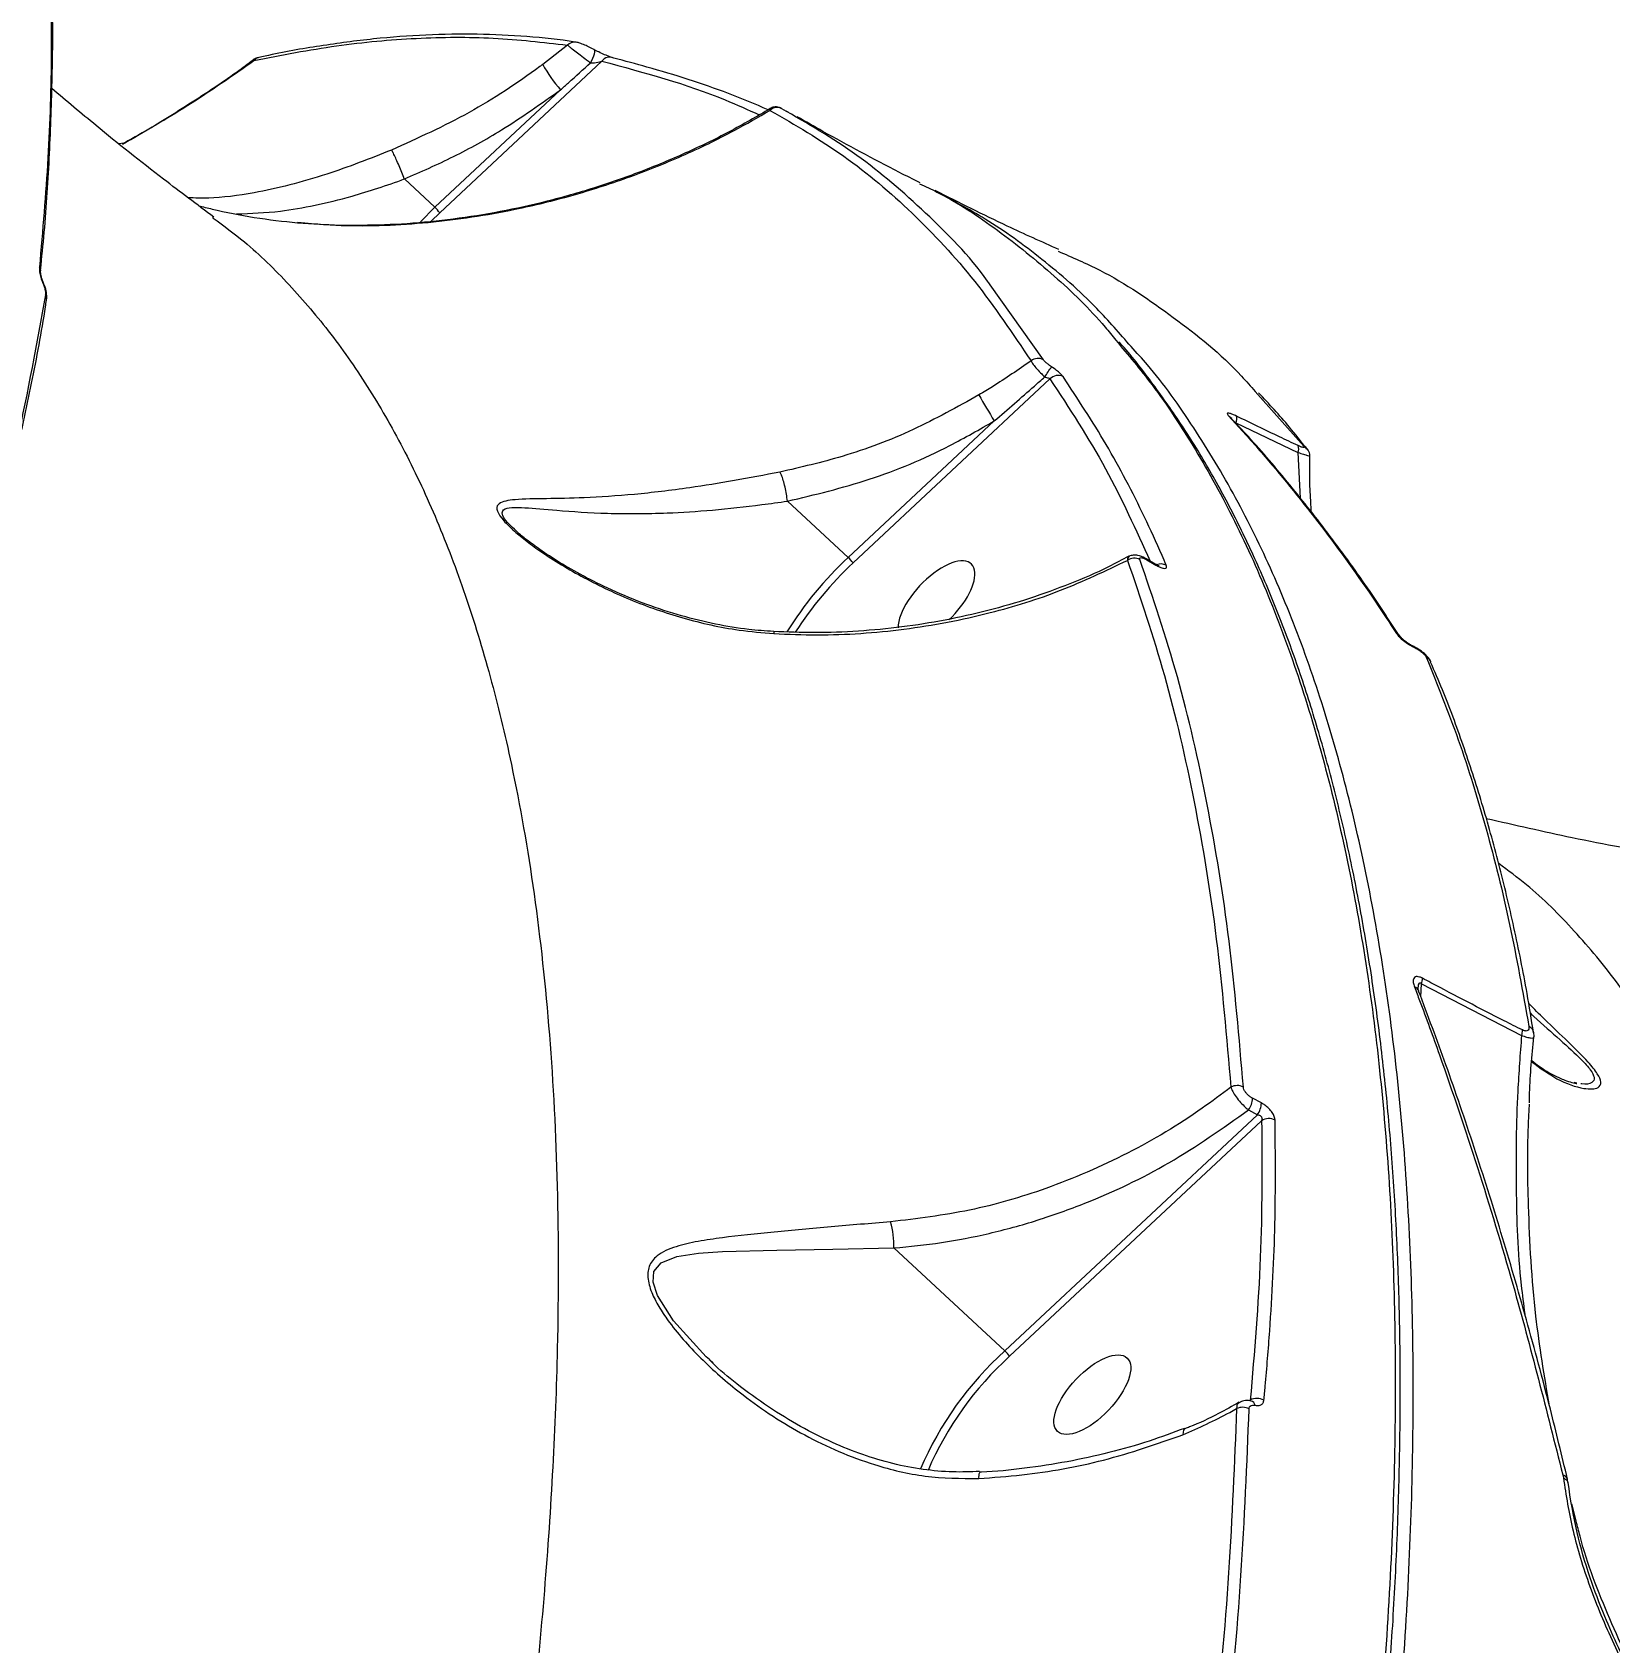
# Model space of a CAD drawing. Header units: millimetres. Extents: x -10881 to 8954, y -8695 to 5624.
# Drawn here: x 3187.8 to 3332.9, y -3138.4 to -2990.1 of the extents above; entities that cross this region are included whole.
import ezdxf

# ---------------------------------------------------------------- set-up
doc = ezdxf.new("R2010")
doc.units = ezdxf.units.MM
for name, color, linetype in [('DIKOM_ОБЪЕКТ', 7, 'Continuous'), ('DIKOM_РАЗМЕР_ЗОНА', 7, 'Continuous'), ('DIKOM_РАЗМЕР_ОБЪЕКТА', 7, 'Continuous')]:
    doc.layers.add(name, color=color, linetype=linetype)
doc.styles.add('style1', font='arial.ttf', dxfattribs={"width": 0.8})
doc.dimstyles.new('1-50', dxfattribs={"dimtxt": 300, "dimasz": 200, "dimexe": 100, "dimexo": 0, "dimgap": 100, "dimtad": 1, "dimtxsty": 'style1', "dimcen": 200, "dimclrd": 7, "dimclre": 7, "dimclrt": 7, "dimadec": 1, "dimazin": 2, "dimtfac": 1, "dimtmove": 0, "dimatfit": 2, "dimfxl": 0, "dimlwd": 25, "dimlwe": 18, "dimarcsym": 0})

# ---------------------------------------------------------------- blocks, each defined once
blk = doc.blocks.new('*D10')
at = {"layer": 'Defpoints', "color": 0, "transparency": 16777216}
for p in [(-7152.73, 2730.8), (7385.22, 911.28), (7385.22, -7693.77)]:
    blk.add_point(p, dxfattribs=at)
at = {"layer": 'DIKOM_РАЗМЕР_ОБЪЕКТА', "color": 7, "lineweight": 18, "transparency": 16777216}
for p, q in [((-7152.73, 2730.8), (-7152.73, -7793.77)), ((7385.22, 911.28), (7385.22, -7793.77))]:
    blk.add_line(p, q, dxfattribs=at)
at = {"layer": 'DIKOM_РАЗМЕР_ОБЪЕКТА', "color": 7, "lineweight": 25, "transparency": 16777216}
blk.add_line((-6952.73, -7693.77), (7185.22, -7693.77), dxfattribs=at)
at = {"layer": 'DIKOM_РАЗМЕР_ОБЪЕКТА', "color": 7, "transparency": 16777216}
for points in [[(-6952.73, -7660.43), (-6952.73, -7727.1), (-7152.73, -7693.77)], [(7185.22, -7660.43), (7185.22, -7727.1), (7385.22, -7693.77)]]:
    blk.add_solid(points, dxfattribs=at)
at = {"layer": 'DIKOM_РАЗМЕР_ОБЪЕКТА', "color": 7, "transparency": 16777216, "insert": (116.24, -7440.59), "char_height": 300, "attachment_point": 5, "style": 'style1'}
blk.add_mtext('14500', dxfattribs=at)
blk = doc.blocks.new('*D12')
at = {"layer": 'Defpoints', "color": 0, "transparency": 16777216}
for p in [(-9113.32, 3014.05), (8954.2, 2756.48), (8954.2, -8594.51)]:
    blk.add_point(p, dxfattribs=at)
at = {"layer": 'DIKOM_РАЗМЕР_ЗОНА', "color": 7, "lineweight": 18, "transparency": 16777216}
for p, q in [((-9113.32, 3014.05), (-9113.32, -8694.51)), ((8954.2, 2756.48), (8954.2, -8694.51))]:
    blk.add_line(p, q, dxfattribs=at)
at = {"layer": 'DIKOM_РАЗМЕР_ЗОНА', "color": 7, "lineweight": 25, "transparency": 16777216}
blk.add_line((-8913.32, -8594.51), (8754.2, -8594.51), dxfattribs=at)
at = {"layer": 'DIKOM_РАЗМЕР_ЗОНА', "color": 7, "transparency": 16777216}
for points in [[(-8913.32, -8561.18), (-8913.32, -8627.85), (-9113.32, -8594.51)], [(8754.2, -8561.18), (8754.2, -8627.85), (8954.2, -8594.51)]]:
    blk.add_solid(points, dxfattribs=at)
at = {"layer": 'DIKOM_РАЗМЕР_ЗОНА', "color": 7, "transparency": 16777216, "insert": (-79.56, -8341.34), "char_height": 300, "attachment_point": 5, "style": 'style1'}
blk.add_mtext('18000', dxfattribs=at)

msp = doc.modelspace()

# ---------------------------------------------------------------- linework, layer by layer
at = {"layer": 'DIKOM_ОБЪЕКТ', "color": 7, "linetype": 'Continuous', "lineweight": 15}
for p, q in [((3236.997, -2991.313), (3234.722, -2993.086)), ((3225.246, -3006.744), (3240.177, -2992.785)), ((3239.455, -2991.715), (3239.3, -2991.635)), ((3236.361, -2995.429), (3224.807, -3006.231)), ((3255.679, -2997.13), (3255.664, -2997.15)), ((3257.299, -2997.49), (3257.135, -2997.399)), ((3196.177, -3000.324), (3195.731, -3000.382)), ((3224.807, -3006.231), (3221.992, -3003.625)), ((3204.353, -3007.183), (3204.403, -3007.222)), ((3212.85, -3007.692), (3212.173, -3007.631)), ((3224.807, -3006.231), (3223.466, -3007.561)), ((3224.46, -3007.507), (3225.246, -3006.744)), ((3188.775, -3013.152), (3188.773, -3013.145)), ((3280.786, -3020.263), (3275.895, -3013.363)), ((3263.277, -3038.967), (3281.399, -3022.025)), ((3300.285, -3023.191), (3304.743, -3028.205)), ((3276.277, -3025.89), (3262.838, -3038.454)), ((3298.51, -3026.074), (3304.207, -3028.803)), ((3304.207, -3028.803), (3304.417, -3032.999)), ((3262.838, -3038.454), (3257.246, -3033.277)), ((3291.076, -3039.069), (3290.25, -3038.593)), ((3290.316, -3038.685), (3291.141, -3039.163)), ((3315.519, -3078.904), (3315.578, -3077.689)), ((3315.578, -3077.689), (3324.789, -3082.454)), ((3329.888, -3086.841), (3329.631, -3086.795)), ((3300.849, -3088.668), (3300.032, -3088.232)), ((3300.483, -3089.746), (3277.241, -3111.475)), ((3277.68, -3111.987), (3300.873, -3090.305)), ((3299.664, -3089.308), (3300.483, -3089.746)), ((3277.241, -3111.475), (3267.025, -3102.017)), ((3250.416, -3112.593), (3250.063, -3112.287)), ((3328.577, -3122.893), (3328.586, -3122.929)), ((3328.586, -3122.929), (3328.635, -3123.185)), ((3329.064, -3123.703), (3328.987, -3123.215)), ((3329.816, -3127.143), (3329.422, -3125.568))]:
    msp.add_line(p, q, dxfattribs=at)
at = {"layer": 'DIKOM_ОБЪЕКТ', "color": 7, "linetype": 'Continuous', "lineweight": 15, "flags": 128}
for points in [[(3239.119, -2992.933), (3239.24, -2992.726), (3239.346, -2992.511), (3239.43, -2992.301), (3239.489, -2992.108), (3239.518, -2991.944), (3239.516, -2991.817), (3239.483, -2991.735), (3239.42, -2991.704)], [(3188.738, -3013.228), (3188.772, -3013.179), (3188.775, -3013.152)], [(3290.252, -3038.595), (3290.287, -3038.627), (3290.316, -3038.685)], [(3291.075, -3039.072), (3291.111, -3039.105), (3291.141, -3039.163)], [(3314.877, -3046.709), (3314.835, -3046.641), (3314.824, -3046.634)], [(3250.063, -3112.287), (3249.762, -3112.025), (3246.755, -3108.713), (3245.277, -3106.384), (3244.879, -3105.173), (3244.952, -3104.17), (3245.623, -3103.368), (3247.069, -3102.801), (3249.058, -3102.493), (3251.262, -3102.353), (3256.259, -3102.224), (3261.406, -3102.135), (3267.025, -3102.017), (3267.025, -3102.017)], [(3293.807, -3118.665), (3293.786, -3118.676), (3293.698, -3118.781), (3293.645, -3118.958), (3293.63, -3119.201)]]:
    msp.add_lwpolyline(points, dxfattribs=at)
at = {"layer": 'DIKOM_ОБЪЕКТ', "color": 7, "linetype": 'Continuous', "lineweight": 15}
for centre, radius, start, end in [((3237.653, -2991.932), 0.902, 82.26036, 136.70425), ((3208.79, -2993.251), 0.827, 103.06102, 140.00951), ((3240.88, -2993.241), 0.838, 62.45545, 147.0623), ((3247.243, -2986.071), 14.352, 209.26047, 220.69706), ((3256.289, -2997.983), 0.935, 61.86093, 134.41059), ((3223.095, -3008.14), 2.564, 32.99051, 48.11501), ((3187.9, -3012.1), 0.631, 353.24363, 35.38442), ((3188.4, -3014.674), 0.677, 350.9404, 34.11254), ((3280.307, -3021.166), 1.023, 62.03504, 129.11413), ((3212.25, -2975.467), 82.86, 325.96262, 326.74168), ((3282.144, -3022.742), 1.034, 63.87397, 136.08414), ((3315.038, -3001.318), 45.893, 208.90875, 212.37182), ((3297.535, -3026.154), 0.765, 41.97533, 65.65187), ((3297.744, -3025.712), 0.848, 334.689, 18.25374), ((3303.426, -3028.453), 0.856, 335.8604, 19.35687), ((3304.389, -3028.982), 0.853, 36.72264, 65.51781), ((3286.618, -3063.859), 34.798, 133.10808, 147.77733), ((3261.126, -3040.363), 2.564, 32.99051, 48.11501), ((3289.165, -3039.596), 1.075, 62.00764, 125.97309), ((3286.367, -3063.631), 33.785, 133.11252, 147.20776), ((3291.619, -3040.108), 1.047, 62.90139, 112.98348), ((3313.012, -3046.13), 0.724, 32.92726, 68.11676), ((3315.685, -3048.403), 0.828, 22.23873, 65.70956), ((3314.377, -3077.192), 1.299, 337.53353, 359.95144), ((3314.733, -3078.598), 0.639, 21.28199, 71.3134), ((3325.145, -3082.344), 0.786, 10.31177, 66.47431), ((3323.576, -3081.992), 1.299, 339.15169, 1.72676), ((3298.625, -3088.272), 1.204, 61.86858, 118.8976), ((3298.215, -3088.212), 1.818, 322.90868, 359.37492), ((3299.027, -3088.651), 1.822, 323.07203, 359.46159), ((3301.535, -3091.291), 1.188, 60.90869, 123.87482), ((3259.385, -3101.732), 7.645, 357.86262, 16.13179), ((3298.344, -3134.735), 31.406, 132.2152, 156.78882), ((3298.176, -3134.571), 30.497, 132.2252, 156.6524), ((3275.53, -3113.383), 2.564, 32.99001, 48.11537), ((3300.441, -3117.09), 1.234, 59.11483, 119.66859), ((3299.114, -3117.972), 1.29, 61.79187, 114.88622), ((3299.745, -3116.633), 0.554, 14.93837, 73.73895), ((3275.922, -3123.094), 1.088, 159.06299, 187.50515), ((3328.445, -3123.47), 0.592, 18.35221, 77.04849), ((3328.466, -3123.494), 0.578, 19.56793, 77.98074)]:
    msp.add_arc(centre, radius, start, end, dxfattribs=at)
for start_param, end_param in [(5.978059, 9.0027885), (4.6036431, 5.978059)]:
    msp.add_ellipse((3270.962, -3042.433), major_axis=(3.203, 3.376), ratio=0.4430118, start_param=start_param, end_param=end_param, dxfattribs=at)
msp.add_ellipse((3285.294, -3115.52), major_axis=(3.203, 3.376), ratio=0.4430118, dxfattribs=at)
for points, knots in [([(3189.462, -2985.966), (3189.47, -2986.362), (3189.51, -2988.342), (3189.523, -2993.514), (3189.287, -3001.634), (3188.705, -3008.366), (3188.414, -3011.735)], [0, 0, 0, 0, 0.0480628, 0.2403226, 0.6198798, 1, 1, 1, 1]), ([(3188.518, -3012.007), (3188.637, -3010.847), (3189.009, -3007.215), (3189.381, -3001.266), (3189.619, -2994.187), (3189.67, -2989.212), (3189.575, -2986.649), (3189.563, -2986.33)], [0, 0, 0, 0, 0.1300619, 0.4071667, 0.6844417, 0.9607419, 1, 1, 1, 1]), ([(3208.156, -2992.72), (3210.704, -2992.224), (3215.804, -2991.231), (3223.134, -2990.59), (3230.246, -2990.52), (3234.745, -2991.049), (3236.997, -2991.313)], [0, 0, 0, 0, 0.2489044, 0.4982428, 0.7488997, 1, 1, 1, 1]), ([(3237.775, -2991.039), (3237.753, -2991.035), (3236.291, -2990.768), (3233.271, -2990.499), (3228.705, -2990.256), (3223.998, -2990.337), (3219.179, -2990.688), (3214.235, -2991.359), (3210.706, -2991.955), (3208.796, -2992.411), (3208.605, -2992.457)], [0, 0, 0, 0, 0.0024206, 0.1652205, 0.3282524, 0.4915295, 0.6549073, 0.8183077, 0.9818233, 1, 1, 1, 1]), ([(3236.997, -2991.313), (3237.073, -2991.37), (3237.225, -2991.482), (3237.654, -2991.809), (3238.175, -2992.208), (3238.691, -2992.604), (3238.997, -2992.839), (3239.119, -2992.933)], [0, 0, 0, 0, 0.2120817, 0.4240023, 0.6396342, 0.8561496, 1, 1, 1, 1]), ([(3239.3, -2991.635), (3239.219, -2991.593), (3238.988, -2991.472), (3238.572, -2991.285), (3238.145, -2991.133), (3237.92, -2991.046), (3237.776, -2991.039), (3237.771, -2991.039)], [0, 0, 0, 0, 0.1470056, 0.4198256, 0.7325215, 0.9894897, 1, 1, 1, 1]), ([(3196.055, -3000.422), (3198.089, -2999.25), (3202.283, -2996.834), (3206.16, -2994.118), (3208.156, -2992.72)], [0, 0, 0, 0, 0.4849472, 1, 1, 1, 1]), ([(3208.096, -2992.679), (3207.599, -2993.051), (3205.602, -2994.544), (3201.868, -2996.962), (3198.381, -2999.139), (3196.416, -3000.196), (3196.167, -3000.33)], [0, 0, 0, 0, 0.1337616, 0.5368451, 0.9413814, 1, 1, 1, 1]), ([(3208.1, -2992.684), (3208.094, -2992.68), (3208.078, -2992.668), (3208.124, -2992.699), (3208.156, -2992.72)], [0, 0, 0, 0, 0.3111508, 1, 1, 1, 1]), ([(3208.606, -2992.46), (3208.555, -2992.466), (3208.387, -2992.486), (3208.214, -2992.594), (3208.093, -2992.67)], [0, 0, 0, 0, 0.3008922, 1, 1, 1, 1]), ([(3239.119, -2992.933), (3239.196, -2992.936), (3239.375, -2992.943), (3239.655, -2992.914), (3239.939, -2992.863), (3240.098, -2992.811), (3240.177, -2992.785)], [0, 0, 0, 0, 0.1964235, 0.461193, 0.7333532, 1, 1, 1, 1]), ([(3241.267, -2992.498), (3241.153, -2992.464), (3240.924, -2992.395), (3240.425, -2992.193), (3239.9, -2991.954), (3239.57, -2991.782), (3239.42, -2991.704)], [0, 0, 0, 0, 0.259147, 0.5177259, 0.7812197, 1, 1, 1, 1]), ([(3240.177, -2992.785), (3244.064, -2993.834), (3249.109, -2995.196), (3253.611, -2997.255), (3254.643, -2997.727)], [0, 0, 0, 0, 0.7705643, 1, 1, 1, 1]), ([(3255.477, -2997.259), (3254.263, -2996.748), (3250.692, -2995.244), (3245.892, -2993.734), (3242.286, -2992.77), (3241.267, -2992.498)], [0, 0, 0, 0, 0.2697936, 0.7936796, 1, 1, 1, 1]), ([(3234.722, -2993.086), (3234.632, -2993.152), (3232.474, -2994.757), (3228, -2997.717), (3223.224, -2999.872), (3220.812, -3000.96)], [0, 0, 0, 0, 0.0209683, 0.5055777, 1, 1, 1, 1]), ([(3236.361, -2995.429), (3236.608, -2995.209), (3237.531, -2994.38), (3238.447, -2993.545), (3239.119, -2992.933)], [0, 0, 0, 0, 0.26645993, 1, 1, 1, 1]), ([(3204.468, -3007.136), (3202.915, -3005.977), (3199.193, -3003.197), (3194.222, -2999.243), (3190.904, -2996.433), (3189.554, -2995.289)], [0, 0, 0, 0, 0.297826, 0.7142152, 1, 1, 1, 1]), ([(3221.992, -3003.625), (3223.515, -3002.958), (3226.573, -3001.619), (3231.423, -2998.927), (3234.575, -2996.694), (3236.361, -2995.429)], [0, 0, 0, 0, 0.3006516, 0.6037226, 1, 1, 1, 1]), ([(3212.175, -3007.668), (3213.507, -3007.76), (3217.508, -3008.037), (3224.26, -3007.753), (3231.358, -3006.685), (3237.453, -3005.19), (3242.588, -3003.544), (3247.573, -3001.545), (3251.937, -2999.449), (3254.543, -2997.945), (3255.634, -2997.316)], [0, 0, 0, 0, 0.0853506, 0.2564127, 0.4312509, 0.5493189, 0.6682537, 0.7897172, 0.9119754, 1, 1, 1, 1]), ([(3255.666, -2997.152), (3254.414, -2997.878), (3251.9, -2999.335), (3247.895, -3001.266), (3243.736, -3003), (3239.478, -3004.486), (3235.165, -3005.709), (3230.85, -3006.666), (3226.547, -3007.355), (3222.296, -3007.784), (3218.134, -3007.928), (3214.987, -3007.897), (3213.248, -3007.73), (3212.85, -3007.692)], [0, 0, 0, 0, 0.102183, 0.2051893, 0.3080209, 0.4106056, 0.5099939, 0.6076433, 0.7031608, 0.7961476, 0.8864158, 0.9739754, 1, 1, 1, 1]), ([(3255.664, -2997.15), (3255.639, -2997.167), (3255.597, -2997.195), (3255.624, -2997.282), (3255.634, -2997.316)], [0, 0, 0, 0, 0.61662983, 1, 1, 1, 1]), ([(3255.634, -2997.316), (3257.938, -2998.65), (3262.552, -3001.322), (3268.804, -3006.646), (3274.6, -3012.858), (3277.973, -3017.865), (3279.661, -3020.373)], [0, 0, 0, 0, 0.248276, 0.4972311, 0.7482642, 1, 1, 1, 1]), ([(3256.706, -2997.146), (3256.688, -2997.137), (3256.651, -2997.118), (3256.617, -2997.1), (3256.563, -2997.076), (3256.443, -2997.028), (3256.245, -2996.987), (3255.951, -2996.998), (3255.768, -2997.085), (3255.658, -2997.138)], [0, 0, 0, 0, 0.10783818, 0.21874413, 0.2700449, 0.3305858, 0.54054464, 0.72255263, 1, 1, 1, 1]), ([(3275.895, -3013.363), (3275.818, -3013.253), (3274.032, -3010.722), (3269.981, -3006.665), (3263.746, -3001.213), (3259.07, -2998.512), (3256.729, -2997.159)], [0, 0, 0, 0, 0.0147352, 0.3410353, 0.6700578, 1, 1, 1, 1]), ([(3269.442, -3003.994), (3268.806, -3003.668), (3265.769, -3002.111), (3261.965, -3000.089), (3258.923, -2998.35), (3258.133, -2997.899)], [0, 0, 0, 0, 0.1639956, 0.7829154, 1, 1, 1, 1]), ([(3220.812, -3000.96), (3219.818, -3001.358), (3217.798, -3002.167), (3214.63, -3003.278), (3211.364, -3004.24), (3207.681, -3005.031), (3204.518, -3005.442), (3202.719, -3005.379), (3202.106, -3005.357)], [0, 0, 0, 0, 0.135898, 0.2763217, 0.4459399, 0.6204066, 0.8706675, 1, 1, 1, 1]), ([(3221.99, -3003.622), (3221.915, -3003.427), (3221.766, -3003.037), (3221.503, -3002.399), (3221.248, -3001.811), (3221.024, -3001.331), (3220.893, -3001.081), (3220.834, -3000.988), (3220.817, -3000.967), (3220.812, -3000.96)], [0, 0, 0, 0, 0.17996184, 0.35992368, 0.53988553, 0.71984785, 0.8998109, 0.96775491, 1, 1, 1, 1]), ([(3206.562, -3006.84), (3207.871, -3006.793), (3210.126, -3006.713), (3213.739, -3006.087), (3216.772, -3005.345), (3219.548, -3004.488), (3221.176, -3003.92), (3221.99, -3003.622), (3221.99, -3003.622)], [0, 0, 0, 0, 0.2933479, 0.505022, 0.7163434, 0.8582002, 0.999943, 1, 1, 1, 1]), ([(3221.99, -3003.622), (3221.991, -3003.623), (3221.991, -3003.624), (3221.992, -3003.625), (3221.992, -3003.625)], [0, 0, 0, 0, 0.8182139, 1, 1, 1, 1]), ([(3269.406, -3004.065), (3269.94, -3004.313), (3272.46, -3005.487), (3276.626, -3008.264), (3281.778, -3012.424), (3285.368, -3015.864), (3287.122, -3018.057), (3287.445, -3018.462)], [0, 0, 0, 0, 0.0777865, 0.367318, 0.6573838, 0.9367543, 1, 1, 1, 1]), ([(3282.221, -3010.123), (3280.636, -3009.413), (3276.851, -3007.717), (3273.051, -3005.806), (3270.843, -3004.694)], [0, 0, 0, 0, 0.4186727, 1, 1, 1, 1]), ([(3203.06, -3006.076), (3203.473, -3006.183), (3205.14, -3006.618), (3208.192, -3007.216), (3210.842, -3007.517), (3212.175, -3007.668)], [0, 0, 0, 0, 0.1405418, 0.5676066, 1, 1, 1, 1]), ([(3288.857, -3019.053), (3287.821, -3017.858), (3285.25, -3014.894), (3280.761, -3010.998), (3275.805, -3007.374), (3272.373, -3005.572), (3270.813, -3004.753)], [0, 0, 0, 0, 0.19613966, 0.48676513, 0.76667462, 1, 1, 1, 1]), ([(3204.403, -3007.222), (3205.371, -3007.931), (3207.83, -3009.735), (3211.439, -3013.303), (3215.295, -3017.829), (3218.847, -3022.965), (3222.106, -3028.691), (3225.042, -3034.989), (3227.663, -3041.883), (3229.951, -3049.362), (3232.139, -3058.422), (3234.043, -3069.3), (3235.455, -3082.261), (3236.174, -3096.225), (3236.182, -3109.628), (3235.703, -3122.144), (3234.931, -3133.51), (3233.805, -3145.277), (3232.312, -3157.5), (3230.449, -3170.151), (3228.205, -3183.232), (3225.592, -3196.643), (3222.666, -3210.107), (3219.457, -3223.565), (3215.978, -3237.03), (3212.169, -3250.732), (3208.024, -3264.675), (3203.564, -3278.78), (3198.767, -3293.084), (3193.67, -3307.539), (3190.009, -3317.266), (3188.178, -3322.134)], [0, 0, 0, 0, 0.0209514, 0.0532647, 0.0856325, 0.1184295, 0.1512265, 0.1842569, 0.2172873, 0.2507672, 0.2843092, 0.3303408, 0.3767004, 0.4232253, 0.4700841, 0.5028993, 0.535772, 0.5688182, 0.6019224, 0.6356895, 0.6695177, 0.7035306, 0.7376054, 0.7698371, 0.8021209, 0.834808, 0.8674951, 0.9003991, 0.9333031, 0.9666233, 1, 1, 1, 1]), ([(3282.149, -3010.28), (3283.44, -3010.833), (3287.189, -3012.44), (3292.809, -3016.299), (3297.565, -3020.065), (3299.867, -3022.712), (3300.285, -3023.191)], [0, 0, 0, 0, 0.19039733, 0.55321263, 0.91905484, 1, 1, 1, 1]), ([(3188.414, -3011.735), (3188.411, -3011.854), (3188.405, -3012.093), (3188.497, -3012.561), (3188.62, -3012.95), (3188.712, -3013.166), (3188.738, -3013.228)], [0, 0, 0, 0, 0.2927471, 0.5849578, 0.8819794, 1, 1, 1, 1]), ([(3188.776, -3013.144), (3188.75, -3013.086), (3188.677, -3012.922), (3188.593, -3012.647), (3188.54, -3012.386), (3188.525, -3012.232), (3188.528, -3012.158), (3188.528, -3012.16), (3188.528, -3012.161)], [0, 0, 0, 0, 0.14871902, 0.42256339, 0.64690546, 0.82753322, 0.96567387, 1, 1, 1, 1]), ([(3188.738, -3013.228), (3188.767, -3013.298), (3188.84, -3013.473), (3188.924, -3013.763), (3188.976, -3014.069), (3188.966, -3014.219), (3188.961, -3014.295)], [0, 0, 0, 0, 0.1835804, 0.4626516, 0.7309778, 1, 1, 1, 1]), ([(3189.054, -3014.774), (3189.067, -3014.717), (3189.118, -3014.494), (3189.061, -3014.057), (3188.949, -3013.545), (3188.806, -3013.249), (3188.762, -3013.158)], [0, 0, 0, 0, 0.1111265, 0.4318391, 0.8239203, 1, 1, 1, 1]), ([(3188.961, -3014.295), (3188.164, -3018.737), (3186.569, -3027.634), (3182.848, -3041.411), (3178.229, -3055.477), (3174.265, -3065.071), (3172.281, -3069.874)], [0, 0, 0, 0, 0.2482766, 0.4972325, 0.7482654, 1, 1, 1, 1]), ([(3172.321, -3070.463), (3172.938, -3069.041), (3174.648, -3065.106), (3177.148, -3058.715), (3179.84, -3051.299), (3182.237, -3043.962), (3184.35, -3036.709), (3186.189, -3029.527), (3187.721, -3022.421), (3188.67, -3017.503), (3189.026, -3014.982), (3189.054, -3014.779)], [0, 0, 0, 0, 0.0741269, 0.2051327, 0.3360721, 0.4666823, 0.5968873, 0.7270855, 0.8576695, 0.9885187, 1, 1, 1, 1]), ([(3287.445, -3018.462), (3288.579, -3019.806), (3291.184, -3022.895), (3294.831, -3028.463), (3298.473, -3035.075), (3301.741, -3042.371), (3304.635, -3050.339), (3307.124, -3058.933), (3309.172, -3068.023), (3310.789, -3077.56), (3311.99, -3087.514), (3312.792, -3098.001), (3313.191, -3109.072), (3313.174, -3120.71), (3312.73, -3132.922), (3311.857, -3145.62), (3310.567, -3158.617), (3308.882, -3171.855), (3306.819, -3185.311), (3304.354, -3199.14), (3301.473, -3213.406), (3298.172, -3228.078), (3294.441, -3243.156), (3290.304, -3258.527), (3285.581, -3274.793), (3280.232, -3291.927), (3274.209, -3309.92), (3267.71, -3328.129), (3260.739, -3346.527), (3253.381, -3364.897), (3245.668, -3383.161), (3238.496, -3399.378), (3233.783, -3409.534), (3231.864, -3413.67)], [0, 0, 0, 0, 0.0241013, 0.055402, 0.0867573, 0.1187378, 0.1507764, 0.1829918, 0.2152667, 0.2463521, 0.2774908, 0.3087918, 0.3401473, 0.372128, 0.4041669, 0.4363825, 0.4686576, 0.499743, 0.5308818, 0.5621828, 0.5935382, 0.625519, 0.6575579, 0.6897735, 0.7220486, 0.7582657, 0.7944829, 0.8307847, 0.8673442, 0.9039908, 0.9396722, 0.9754344, 1, 1, 1, 1]), ([(3232.437, -3413.912), (3233.103, -3412.497), (3235.413, -3407.589), (3239.246, -3399.159), (3243.929, -3388.649), (3248.467, -3378.161), (3252.86, -3367.718), (3257.106, -3357.32), (3261.209, -3346.962), (3265.169, -3336.641), (3268.989, -3326.352), (3272.67, -3316.094), (3276.211, -3305.864), (3279.615, -3295.658), (3282.882, -3285.474), (3286.008, -3275.32), (3288.985, -3265.229), (3291.798, -3255.244), (3294.439, -3245.392), (3296.909, -3235.677), (3299.208, -3226.096), (3301.337, -3216.643), (3303.299, -3207.317), (3305.092, -3198.114), (3306.718, -3189.032), (3308.177, -3180.069), (3309.469, -3171.221), (3310.593, -3162.491), (3311.547, -3153.901), (3312.326, -3145.486), (3312.926, -3137.277), (3313.348, -3129.283), (3313.591, -3121.501), (3313.656, -3113.925), (3313.544, -3106.553), (3313.255, -3099.384), (3312.788, -3092.414), (3312.143, -3085.643), (3311.319, -3079.069), (3310.316, -3072.691), (3309.136, -3066.52), (3307.783, -3060.581), (3306.259, -3054.898), (3304.568, -3049.481), (3302.711, -3044.329), (3300.687, -3039.441), (3298.497, -3034.812), (3296.137, -3030.446), (3293.614, -3026.33), (3290.907, -3022.501), (3288.941, -3019.934), (3287.833, -3018.721), (3287.734, -3018.613)], [0, 0, 0, 0, 0.0084234, 0.0292326, 0.0500481, 0.0707649, 0.0913861, 0.1119353, 0.1324359, 0.1529115, 0.1733854, 0.1938765, 0.2144049, 0.2349941, 0.2556675, 0.2764483, 0.2972755, 0.3180313, 0.3386845, 0.359259, 0.3797785, 0.4002663, 0.4207459, 0.4412383, 0.4617616, 0.4823391, 0.5029943, 0.5237505, 0.5445909, 0.5654023, 0.5860987, 0.6067102, 0.6272603, 0.6477726, 0.6682704, 0.6887766, 0.7093072, 0.7298853, 0.7505338, 0.7712759, 0.7921216, 0.8129641, 0.8337086, 0.8543574, 0.8749322, 0.8954545, 0.9159454, 0.9364256, 0.9569152, 0.9774282, 0.9979852, 1, 1, 1, 1]), ([(3311.797, -3162.596), (3312.181, -3159.205), (3313.054, -3151.522), (3314.003, -3139.938), (3314.65, -3127.842), (3314.887, -3116.152), (3314.717, -3104.815), (3314.127, -3093.88), (3313.106, -3083.365), (3311.656, -3073.36), (3309.798, -3064.01), (3307.556, -3055.323), (3304.947, -3047.281), (3301.94, -3039.793), (3298.525, -3032.82), (3294.667, -3026.457), (3291.432, -3021.851), (3289.364, -3019.605), (3288.857, -3019.053)], [0, 0, 0, 0, 0.0514687, 0.1165976, 0.1818384, 0.2474189, 0.3131137, 0.3801185, 0.4472452, 0.5147421, 0.5823636, 0.6474925, 0.7127333, 0.7783138, 0.8440085, 0.9110134, 0.97814, 1, 1, 1, 1]), ([(3279.661, -3020.373), (3278.488, -3021.178), (3276.918, -3022.256), (3275.279, -3023.252), (3274.864, -3023.504)], [0, 0, 0, 0, 0.7468213, 1, 1, 1, 1]), ([(3279.661, -3020.373), (3279.718, -3020.471), (3279.831, -3020.668), (3280.184, -3021.1), (3280.563, -3021.508), (3280.819, -3021.756), (3280.913, -3021.846)], [0, 0, 0, 0, 0.2783905, 0.5566671, 0.8378786, 1, 1, 1, 1]), ([(3281.537, -3020.908), (3281.475, -3020.865), (3281.318, -3020.757), (3281.092, -3020.58), (3280.887, -3020.396), (3280.82, -3020.307), (3280.786, -3020.263)], [0, 0, 0, 0, 0.1835847, 0.4626543, 0.7309792, 1, 1, 1, 1]), ([(3282.599, -3021.814), (3282.541, -3021.742), (3282.426, -3021.6), (3282.102, -3021.317), (3281.789, -3021.08), (3281.593, -3020.946), (3281.537, -3020.908)], [0, 0, 0, 0, 0.2927456, 0.5849547, 0.8819745, 1, 1, 1, 1]), ([(3276.277, -3025.89), (3277.511, -3024.826), (3279.066, -3023.486), (3280.597, -3022.126), (3280.913, -3021.846)], [0, 0, 0, 0, 0.7939405, 1, 1, 1, 1]), ([(3280.913, -3021.846), (3280.939, -3021.852), (3281.028, -3021.872), (3281.17, -3021.913), (3281.319, -3021.97), (3281.373, -3022.007), (3281.399, -3022.025)], [0, 0, 0, 0, 0.1262397, 0.4366032, 0.7262042, 1, 1, 1, 1]), ([(3281.399, -3022.025), (3283.169, -3024.728), (3286.606, -3029.979), (3289.307, -3035.921), (3290.617, -3038.804)], [0, 0, 0, 0, 0.5149024, 1, 1, 1, 1]), ([(3292.096, -3039.175), (3291.968, -3038.875), (3291.326, -3037.374), (3289.582, -3033.582), (3286.658, -3027.983), (3283.953, -3023.871), (3282.599, -3021.814)], [0, 0, 0, 0, 0.0480633, 0.2403249, 0.6198809, 1, 1, 1, 1]), ([(3274.864, -3023.504), (3272.867, -3024.615), (3268.835, -3026.86), (3262.639, -3029.202), (3258.472, -3030.159), (3256.553, -3030.6)], [0, 0, 0, 0, 0.3460024, 0.6987424, 1, 1, 1, 1]), ([(3305.039, -3028.492), (3304.508, -3027.803), (3303.092, -3025.965), (3301.555, -3024.327), (3300.593, -3023.303)], [0, 0, 0, 0, 0.37436315, 1, 1, 1, 1]), ([(3298.549, -3025.446), (3298.434, -3025.392), (3298.203, -3025.284), (3297.935, -3025.193), (3297.763, -3025.17), (3297.694, -3025.217), (3297.73, -3025.319), (3297.815, -3025.417), (3297.85, -3025.457)], [0, 0, 0, 0, 0.1643489, 0.329157, 0.4897515, 0.661608, 0.8613781, 1, 1, 1, 1]), ([(3297.85, -3025.457), (3298.074, -3025.7), (3299.196, -3026.91), (3302.08, -3030.165), (3306.402, -3035.517), (3310.395, -3041.062), (3312.645, -3044.49), (3313.281, -3045.458)], [0, 0, 0, 0, 0.0413727, 0.2068703, 0.53815, 0.8694302, 1, 1, 1, 1]), ([(3304.233, -3028.169), (3303.664, -3027.902), (3301.765, -3027.009), (3299.874, -3026.09), (3298.549, -3025.446)], [0, 0, 0, 0, 0.2996328, 1, 1, 1, 1]), ([(3257.246, -3033.277), (3259.77, -3032.676), (3264.88, -3031.458), (3271.238, -3028.774), (3274.92, -3026.667), (3276.277, -3025.89)], [0, 0, 0, 0, 0.3814249, 0.7719511, 1, 1, 1, 1]), ([(3298.095, -3025.634), (3298.094, -3025.633), (3298.081, -3025.62), (3298.085, -3025.623), (3298.087, -3025.626)], [0, 0, 0, 0, 0.08390034, 1, 1, 1, 1]), ([(3313.53, -3045.635), (3312.56, -3044.158), (3310.417, -3040.894), (3306.98, -3036.178), (3303.243, -3031.46), (3300.276, -3027.962), (3298.525, -3026.131), (3298.082, -3025.668)], [0, 0, 0, 0, 0.19913236, 0.44012116, 0.68009553, 0.919067, 1, 1, 1, 1]), ([(3304.743, -3028.205), (3304.747, -3028.211), (3304.777, -3028.25), (3304.799, -3028.305), (3304.756, -3028.339), (3304.643, -3028.328), (3304.465, -3028.273), (3304.31, -3028.204), (3304.233, -3028.169)], [0, 0, 0, 0, 0.0354343, 0.257347, 0.4482178, 0.6281242, 0.8143664, 1, 1, 1, 1]), ([(3305.309, -3029.158), (3305.308, -3029.085), (3305.305, -3028.923), (3305.218, -3028.696), (3305.128, -3028.538), (3305.072, -3028.473), (3305.06, -3028.46)], [0, 0, 0, 0, 0.2677818, 0.5959427, 0.9185084, 1, 1, 1, 1]), ([(3304.207, -3028.803), (3304.387, -3028.858), (3304.748, -3028.967), (3305.117, -3029.085), (3305.309, -3029.153), (3305.296, -3029.158), (3305.292, -3029.159)], [0, 0, 0, 0, 0.2837128, 0.5675792, 0.8494288, 1, 1, 1, 1]), ([(3305.465, -3034.326), (3305.437, -3033.996), (3305.292, -3032.266), (3305.303, -3030.548), (3305.313, -3029.159)], [0, 0, 0, 0, 0.1909218, 1, 1, 1, 1]), ([(3256.553, -3030.6), (3255.139, -3030.873), (3252.27, -3031.427), (3247.741, -3032.153), (3243.041, -3032.71), (3238.659, -3032.984), (3234.967, -3033.06), (3232.622, -3033.079), (3231.288, -3033.246), (3230.647, -3033.477), (3230.394, -3033.947), (3230.826, -3034.776), (3231.791, -3035.775), (3232.958, -3036.758), (3235.015, -3038.282), (3238.254, -3040.27), (3242.752, -3042.423), (3247.626, -3044.124), (3252.091, -3045.135), (3254.916, -3045.38), (3255.977, -3045.472)], [0, 0, 0, 0, 0.0631568, 0.1282528, 0.2159333, 0.3060554, 0.3825681, 0.4604885, 0.4898723, 0.5197466, 0.5505526, 0.581649, 0.6087211, 0.6339801, 0.6598616, 0.7307918, 0.8036886, 0.878288, 0.9542752, 1, 1, 1, 1]), ([(3257.243, -3033.271), (3257.215, -3033.062), (3257.159, -3032.644), (3257.02, -3031.969), (3256.859, -3031.352), (3256.707, -3030.908), (3256.606, -3030.689), (3256.562, -3030.616), (3256.553, -3030.6)], [0, 0, 0, 0, 0.20460154, 0.40920308, 0.61380481, 0.81840706, 0.96038911, 1, 1, 1, 1]), ([(3232.122, -3035.863), (3231.892, -3035.648), (3231.377, -3035.166), (3231.102, -3034.734), (3230.957, -3034.329), (3231.081, -3033.982), (3231.847, -3033.839), (3233.438, -3033.886), (3236.284, -3034.162), (3240.627, -3034.449), (3245.511, -3034.438), (3250.327, -3034.13), (3254.089, -3033.715), (3256.452, -3033.387), (3257.242, -3033.272), (3257.243, -3033.271)], [0, 0, 0, 0, 0.0289531, 0.0648618, 0.0723722, 0.1154538, 0.1757363, 0.238816, 0.3630025, 0.5302581, 0.7014361, 0.8194862, 0.9401914, 0.9999362, 1, 1, 1, 1]), ([(3257.243, -3033.271), (3257.243, -3033.273), (3257.243, -3033.275), (3257.245, -3033.276), (3257.246, -3033.277)], [0, 0, 0, 0, 0.5313258, 1, 1, 1, 1]), ([(3255.978, -3045.271), (3255.209, -3045.222), (3253.411, -3045.107), (3250.569, -3044.619), (3247.428, -3043.856), (3244.224, -3042.802), (3241.202, -3041.554), (3238.525, -3040.232), (3236.318, -3038.969), (3234.588, -3037.838), (3233.296, -3036.888), (3232.508, -3036.247), (3232.199, -3035.949), (3232.116, -3035.868)], [0, 0, 0, 0, 0.0852976, 0.1993283, 0.3189695, 0.4444014, 0.5755466, 0.6856977, 0.78147, 0.8678315, 0.9300219, 0.9811064, 1, 1, 1, 1]), ([(3288.64, -3038.355), (3288.028, -3038.683), (3286.294, -3039.613), (3283.247, -3040.916), (3279.54, -3042.27), (3275.697, -3043.385), (3271.77, -3044.264), (3267.787, -3044.896), (3263.775, -3045.276), (3259.83, -3045.428), (3257.23, -3045.325), (3255.976, -3045.275)], [0, 0, 0, 0, 0.0649277, 0.1839268, 0.3029235, 0.4219184, 0.5407829, 0.6581132, 0.7748609, 0.8913453, 1, 1, 1, 1]), ([(3255.977, -3045.472), (3257.311, -3045.524), (3261.318, -3045.679), (3268.06, -3045.207), (3275.578, -3043.764), (3282.502, -3041.609), (3286.511, -3039.693), (3288.534, -3038.726)], [0, 0, 0, 0, 0.1161126, 0.348861, 0.5873476, 0.791863, 1, 1, 1, 1]), ([(3288.656, -3038.382), (3288.605, -3038.43), (3288.523, -3038.504), (3288.531, -3038.667), (3288.534, -3038.726)], [0, 0, 0, 0, 0.6381832, 1, 1, 1, 1]), ([(3288.534, -3038.726), (3289.714, -3042.194), (3292.079, -3049.141), (3294.761, -3060.848), (3296.857, -3073.424), (3297.647, -3082.615), (3298.043, -3087.217)], [0, 0, 0, 0, 0.2481019, 0.4969506, 0.748088, 1, 1, 1, 1]), ([(3290.25, -3038.599), (3290.209, -3038.574), (3289.954, -3038.42), (3289.579, -3038.267), (3289.084, -3038.238), (3288.776, -3038.289), (3288.664, -3038.377), (3288.66, -3038.379)], [0, 0, 0, 0, 0.0808097, 0.5011915, 0.7592574, 0.9924967, 1, 1, 1, 1]), ([(3289.669, -3038.646), (3289.661, -3038.615), (3289.641, -3038.542), (3289.69, -3038.476), (3289.827, -3038.47), (3290.045, -3038.538), (3290.226, -3038.636), (3290.316, -3038.685)], [0, 0, 0, 0, 0.1487883, 0.348726, 0.5573402, 0.7790756, 1, 1, 1, 1]), ([(3299.193, -3087.21), (3298.803, -3082.669), (3298.023, -3073.575), (3295.949, -3061.025), (3293.263, -3049.221), (3290.869, -3042.175), (3289.669, -3038.646)], [0, 0, 0, 0, 0.248104, 0.4969539, 0.7480901, 1, 1, 1, 1]), ([(3291.447, -3039.246), (3291.445, -3039.245), (3291.442, -3039.245), (3291.371, -3039.221), (3291.251, -3039.169), (3291.134, -3039.104), (3291.073, -3039.07)], [0, 0, 0, 0, 0.1666599, 0.3780978, 0.6737936, 1, 1, 1, 1]), ([(3291.141, -3039.163), (3291.272, -3039.234), (3291.535, -3039.375), (3291.855, -3039.472), (3292.065, -3039.466), (3292.153, -3039.365), (3292.115, -3039.237), (3292.096, -3039.175)], [0, 0, 0, 0, 0.2064329, 0.4133682, 0.6142245, 0.8134774, 1, 1, 1, 1]), ([(3255.975, -3045.311), (3255.976, -3045.304), (3255.98, -3045.281), (3255.979, -3045.369), (3255.977, -3045.454), (3255.977, -3045.472)], [0, 0, 0, 0, 0.24528641, 0.84029939, 1, 1, 1, 1]), ([(3313.281, -3045.458), (3313.359, -3045.56), (3313.514, -3045.762), (3313.928, -3046.118), (3314.401, -3046.453), (3314.729, -3046.629), (3314.877, -3046.709)], [0, 0, 0, 0, 0.2591499, 0.5177317, 0.7812284, 1, 1, 1, 1]), ([(3314.82, -3046.629), (3314.772, -3046.605), (3314.622, -3046.531), (3314.339, -3046.357), (3314.023, -3046.131), (3313.779, -3045.918), (3313.657, -3045.789), (3313.615, -3045.729), (3313.619, -3045.736), (3313.619, -3045.737)], [0, 0, 0, 0, 0.0898043, 0.2775387, 0.4986916, 0.7115398, 0.8717757, 0.9836053, 1, 1, 1, 1]), ([(3315.247, -3046.883), (3315.129, -3046.804), (3314.989, -3046.709), (3314.845, -3046.647), (3314.822, -3046.637)], [0, 0, 0, 0, 0.8376016, 1, 1, 1, 1]), ([(3314.877, -3046.709), (3314.918, -3046.73), (3315.081, -3046.814), (3315.369, -3046.994), (3315.68, -3047.234), (3315.919, -3047.466), (3315.99, -3047.587), (3316.025, -3047.648)], [0, 0, 0, 0, 0.0798484, 0.318135, 0.5555822, 0.7774002, 1, 1, 1, 1]), ([(3316.443, -3048.079), (3316.442, -3048.072), (3316.417, -3047.961), (3316.251, -3047.744), (3315.957, -3047.392), (3315.58, -3047.079), (3315.308, -3046.919), (3315.247, -3046.883)], [0, 0, 0, 0, 0.0113913, 0.1972084, 0.4998982, 0.8864197, 1, 1, 1, 1]), ([(3316.025, -3047.648), (3317.034, -3050.141), (3319.054, -3055.133), (3321.585, -3063.38), (3323.781, -3072.137), (3324.899, -3078.459), (3325.458, -3081.623)], [0, 0, 0, 0, 0.2489043, 0.4982428, 0.7488998, 1, 1, 1, 1]), ([(3325.894, -3082.209), (3325.701, -3081), (3325.173, -3077.679), (3324.114, -3072.499), (3322.733, -3066.652), (3321.173, -3061.052), (3319.434, -3055.708), (3317.855, -3051.385), (3316.789, -3048.941), (3316.424, -3048.103)], [0, 0, 0, 0, 0.0938647, 0.2579891, 0.4221771, 0.5863854, 0.7504032, 0.9143398, 1, 1, 1, 1]), ([(3361.24, -3068.834), (3359.538, -3068.695), (3354.878, -3068.313), (3347.233, -3067.354), (3338.341, -3065.983), (3329.786, -3064.391), (3324.178, -3063.109), (3321.536, -3062.505)], [0, 0, 0, 0, 0.1301897, 0.3564886, 0.5805707, 0.8023774, 1, 1, 1, 1]), ([(3352.645, -3163.172), (3352.691, -3159.073), (3352.785, -3150.864), (3352.257, -3139.303), (3351.231, -3128.314), (3349.747, -3118.596), (3347.923, -3110.051), (3345.851, -3102.559), (3343.408, -3095.574), (3340.576, -3089.065), (3337.35, -3083.077), (3333.722, -3077.614), (3329.696, -3072.77), (3326.014, -3069.095), (3323.55, -3067.268), (3322.685, -3066.627)], [0, 0, 0, 0, 0.0884846, 0.1771856, 0.2665482, 0.3561346, 0.4300837, 0.5040328, 0.5784982, 0.6529636, 0.7290718, 0.8051798, 0.8818629, 0.9585459, 1, 1, 1, 1]), ([(3315.677, -3077.193), (3315.586, -3077.15), (3315.405, -3077.063), (3315.174, -3077.024), (3314.975, -3077.06), (3314.821, -3077.224), (3314.795, -3077.548), (3314.891, -3077.847), (3314.937, -3077.993)], [0, 0, 0, 0, 0.1098635, 0.2200424, 0.3257284, 0.4925231, 0.7537199, 1, 1, 1, 1]), ([(3324.874, -3081.953), (3324.31, -3081.669), (3321.49, -3080.251), (3318.426, -3078.659), (3315.934, -3077.33), (3315.677, -3077.193)], [0, 0, 0, 0, 0.1831691, 0.9158786, 1, 1, 1, 1]), ([(3314.937, -3077.993), (3315.093, -3078.405), (3315.873, -3080.465), (3317.86, -3085.905), (3320.773, -3094.56), (3324.65, -3107.287), (3327.095, -3117.004), (3328.577, -3122.893)], [0, 0, 0, 0, 0.0299896, 0.1499527, 0.3899094, 0.6301905, 1, 1, 1, 1]), ([(3315.333, -3078.366), (3315.326, -3078.351), (3315.28, -3078.257), (3315.273, -3078.174), (3315.272, -3078.176), (3315.272, -3078.177)], [0, 0, 0, 0, 0.1183443, 0.7326169, 1, 1, 1, 1]), ([(3315.277, -3078.202), (3315.28, -3078.105), (3315.286, -3077.925), (3315.333, -3077.727), (3315.394, -3077.628), (3315.443, -3077.605), (3315.471, -3077.606), (3315.5, -3077.617), (3315.536, -3077.639), (3315.562, -3077.67), (3315.578, -3077.689)], [0, 0, 0, 0, 0.3372054, 0.6292117, 0.7697321, 0.8183929, 0.8675218, 0.8813176, 0.9295144, 1, 1, 1, 1]), ([(3329.016, -3123.282), (3328.496, -3121.128), (3327.292, -3116.144), (3325.25, -3108.579), (3322.916, -3100.542), (3320.442, -3092.723), (3317.921, -3085.304), (3316.163, -3080.614), (3315.321, -3078.369)], [0, 0, 0, 0, 0.1335538, 0.3089489, 0.484638, 0.6608114, 0.8376595, 1, 1, 1, 1]), ([(3325.741, -3084.889), (3326.509, -3085.452), (3328.149, -3086.652), (3330.073, -3087.304), (3331.289, -3087.411), (3331.906, -3087.277), (3332.182, -3086.853), (3331.854, -3086.027), (3330.816, -3084.752), (3329.064, -3083.025), (3327.147, -3081.212), (3325.935, -3080), (3325.451, -3079.518)], [0, 0, 0, 0, 0.178195, 0.3800505, 0.4520398, 0.5249343, 0.6049744, 0.670855, 0.7368249, 0.8343828, 0.9339703, 1, 1, 1, 1]), ([(3325.458, -3081.623), (3325.465, -3081.713), (3325.476, -3081.872), (3325.376, -3082.012), (3325.229, -3082.055), (3325.06, -3082.035), (3324.936, -3081.98), (3324.874, -3081.953)], [0, 0, 0, 0, 0.3196286, 0.5618766, 0.7279416, 0.8640377, 1, 1, 1, 1]), ([(3325.599, -3080.416), (3325.707, -3080.516), (3326.622, -3081.361), (3328.275, -3082.789), (3330.125, -3084.463), (3331.196, -3085.649), (3331.581, -3086.431), (3331.272, -3086.876), (3330.714, -3086.99), (3330.27, -3086.908), (3330.233, -3086.901)], [0, 0, 0, 0, 0.0285058, 0.2407276, 0.4298225, 0.5408235, 0.6515406, 0.7935908, 0.9828663, 1, 1, 1, 1]), ([(3324.789, -3082.454), (3324.659, -3084.162), (3324.305, -3088.797), (3324.232, -3096.458), (3324.456, -3103.328), (3324.969, -3107.22), (3325.087, -3108.117)], [0, 0, 0, 0, 0.2020933, 0.5484655, 0.8959106, 1, 1, 1, 1]), ([(3324.789, -3082.454), (3324.953, -3082.51), (3325.28, -3082.622), (3325.643, -3082.696), (3325.883, -3082.701), (3325.912, -3082.643), (3325.927, -3082.614)], [0, 0, 0, 0, 0.2461763, 0.4922121, 0.743324, 1, 1, 1, 1]), ([(3325.508, -3088.661), (3325.514, -3088.355), (3325.56, -3086.322), (3325.748, -3084.317), (3325.907, -3082.613)], [0, 0, 0, 0, 0.15057414, 1, 1, 1, 1]), ([(3325.921, -3082.611), (3325.93, -3082.553), (3325.953, -3082.411), (3325.922, -3082.282), (3325.904, -3082.204)], [0, 0, 0, 0, 0.4032472, 1, 1, 1, 1]), ([(3329.875, -3086.904), (3329.869, -3086.903), (3329.796, -3086.896), (3329.416, -3086.811), (3328.734, -3086.582), (3327.676, -3086.107), (3326.672, -3085.555), (3325.965, -3084.979), (3325.747, -3084.801)], [0, 0, 0, 0, 0.0133435, 0.144702, 0.3118398, 0.5294226, 0.8546942, 1, 1, 1, 1]), ([(3298.043, -3087.217), (3297.172, -3087.871), (3294.168, -3090.125), (3288.557, -3093.472), (3281.335, -3096.589), (3273.979, -3098.737), (3269.163, -3099.316), (3266.73, -3099.608)], [0, 0, 0, 0, 0.0953049, 0.3289405, 0.5680093, 0.7817927, 1, 1, 1, 1]), ([(3298.043, -3087.217), (3298.091, -3087.348), (3298.188, -3087.61), (3298.512, -3088.111), (3298.924, -3088.62), (3299.329, -3089.03), (3299.574, -3089.233), (3299.664, -3089.308)], [0, 0, 0, 0, 0.2193575, 0.4388247, 0.6560351, 0.873298, 1, 1, 1, 1]), ([(3300.032, -3088.232), (3299.958, -3088.188), (3299.8, -3088.095), (3299.57, -3087.896), (3299.371, -3087.662), (3299.23, -3087.418), (3299.205, -3087.279), (3299.193, -3087.21)], [0, 0, 0, 0, 0.1798431, 0.3800933, 0.581207, 0.7906976, 1, 1, 1, 1]), ([(3302.112, -3090.253), (3302.097, -3090.145), (3302.067, -3089.929), (3301.855, -3089.545), (3301.549, -3089.179), (3301.196, -3088.873), (3300.959, -3088.733), (3300.849, -3088.668)], [0, 0, 0, 0, 0.21314315, 0.42647473, 0.63060098, 0.82892276, 1, 1, 1, 1]), ([(3327.354, -3116.542), (3326.892, -3113.79), (3325.858, -3107.646), (3325.402, -3098.87), (3325.299, -3092.36), (3325.495, -3089.271), (3325.527, -3088.769)], [0, 0, 0, 0, 0.2961196, 0.6612255, 0.9448944, 1, 1, 1, 1]), ([(3267.025, -3102.017), (3268.487, -3101.874), (3271.421, -3101.587), (3275.84, -3100.714), (3280.26, -3099.511), (3285.855, -3097.504), (3292.543, -3094.348), (3297.271, -3091.002), (3299.664, -3089.308)], [0, 0, 0, 0, 0.1259502, 0.2528128, 0.3825023, 0.5131454, 0.7535727, 1, 1, 1, 1]), ([(3300.873, -3090.305), (3300.898, -3094.453), (3300.949, -3102.761), (3300.204, -3111.595), (3299.831, -3116.018)], [0, 0, 0, 0, 0.4993566, 1, 1, 1, 1]), ([(3300.483, -3089.746), (3300.533, -3089.754), (3300.622, -3089.768), (3300.72, -3089.817), (3300.797, -3089.876), (3300.843, -3089.928), (3300.887, -3090.011), (3300.904, -3090.075), (3300.909, -3090.185), (3300.889, -3090.251), (3300.873, -3090.305)], [0, 0, 0, 0, 0.17932241, 0.31916541, 0.36903, 0.51655288, 0.5564664, 0.71657702, 0.76565392, 1, 1, 1, 1]), ([(3301.075, -3116.031), (3301.116, -3115.602), (3301.323, -3113.457), (3301.766, -3107.98), (3302.192, -3099.73), (3302.139, -3093.414), (3302.112, -3090.253)], [0, 0, 0, 0, 0.0480628, 0.2403225, 0.6198794, 1, 1, 1, 1]), ([(3266.73, -3099.608), (3264.887, -3099.762), (3261.149, -3100.074), (3255.959, -3100.547), (3251.933, -3100.957), (3248.989, -3101.394), (3246.91, -3101.862), (3245.307, -3102.544), (3244.439, -3103.596), (3244.326, -3104.861), (3244.755, -3106.223), (3245.483, -3107.578), (3246.917, -3109.67), (3249.43, -3112.445), (3253.561, -3116.013), (3257.81, -3118.79), (3261.947, -3120.798), (3265.626, -3122.149), (3269.932, -3123.2), (3273.189, -3123.224), (3274.843, -3123.236)], [0, 0, 0, 0, 0.0820687, 0.1664748, 0.2508371, 0.2940036, 0.3376005, 0.3839912, 0.4157853, 0.4428447, 0.469835, 0.4939799, 0.5187256, 0.588613, 0.6603826, 0.7589133, 0.8094734, 0.8604908, 0.9291629, 1, 1, 1, 1]), ([(3274.904, -3122.59), (3274.087, -3122.619), (3272.35, -3122.682), (3269.68, -3122.432), (3266.907, -3121.908), (3264.125, -3121.056), (3261.279, -3119.92), (3258.376, -3118.455), (3255.424, -3116.648), (3252.719, -3114.658), (3250.911, -3113.174), (3250.137, -3112.387), (3250.052, -3112.301)], [0, 0, 0, 0, 0.0874665, 0.186044, 0.2878915, 0.3919858, 0.5003821, 0.6199574, 0.745035, 0.8769466, 0.9865501, 1, 1, 1, 1]), ([(3298.571, -3116.802), (3298.369, -3121.788), (3297.965, -3131.774), (3296.536, -3147.65), (3294.55, -3164.13), (3292.673, -3175.638), (3291.733, -3181.4)], [0, 0, 0, 0, 0.2482753, 0.4972305, 0.7482641, 1, 1, 1, 1]), ([(3292.883, -3181.523), (3293.811, -3175.831), (3295.67, -3164.433), (3297.66, -3147.996), (3299.109, -3132.012), (3299.518, -3121.899), (3299.724, -3116.835)], [0, 0, 0, 0, 0.2482771, 0.497233, 0.7482654, 1, 1, 1, 1]), ([(3293.63, -3119.201), (3295.087, -3118.555), (3296.768, -3117.81), (3298.359, -3116.92), (3298.571, -3116.802)], [0, 0, 0, 0, 0.8666345, 1, 1, 1, 1]), ([(3298.791, -3116.219), (3298.168, -3116.572), (3296.698, -3117.402), (3295.01, -3118.202), (3293.954, -3118.599), (3293.814, -3118.652)], [0, 0, 0, 0, 0.3895228, 0.9186494, 1, 1, 1, 1]), ([(3298.814, -3116.264), (3298.786, -3116.273), (3298.656, -3116.314), (3298.581, -3116.519), (3298.573, -3116.731), (3298.571, -3116.802)], [0, 0, 0, 0, 0.1589678, 0.7181991, 1, 1, 1, 1]), ([(3299.898, -3116.116), (3299.82, -3116.096), (3299.56, -3116.031), (3299.173, -3116.059), (3298.917, -3116.205), (3298.826, -3116.257)], [0, 0, 0, 0, 0.2177431, 0.7204285, 1, 1, 1, 1]), ([(3299.724, -3116.835), (3299.726, -3116.806), (3299.735, -3116.698), (3299.819, -3116.554), (3300.01, -3116.458), (3300.191, -3116.479), (3300.281, -3116.49)], [0, 0, 0, 0, 0.1085438, 0.3983746, 0.6996392, 1, 1, 1, 1]), ([(3299.831, -3116.018), (3299.828, -3116.03), (3299.822, -3116.058), (3299.802, -3116.08), (3299.79, -3116.093)], [0, 0, 0, 0, 0.4204976, 1, 1, 1, 1]), ([(3299.911, -3116.104), (3299.915, -3116.104), (3299.923, -3116.104), (3299.904, -3116.1), (3299.892, -3116.098)], [0, 0, 0, 0, 0.4224499, 1, 1, 1, 1]), ([(3300.281, -3116.49), (3300.408, -3116.505), (3300.662, -3116.534), (3300.934, -3116.397), (3301.051, -3116.202), (3301.07, -3116.063), (3301.075, -3116.031)], [0, 0, 0, 0, 0.3053848, 0.6114671, 0.9125837, 1, 1, 1, 1]), ([(3293.79, -3118.616), (3292.714, -3119.018), (3290.448, -3119.866), (3286.83, -3120.883), (3282.997, -3121.731), (3279.072, -3122.312), (3276.362, -3122.607), (3274.965, -3122.649), (3274.903, -3122.651)], [0, 0, 0, 0, 0.1822315, 0.3833795, 0.585458, 0.7880531, 0.9906125, 1, 1, 1, 1]), ([(3274.843, -3123.236), (3276.169, -3123.139), (3280.058, -3122.853), (3286.475, -3121.706), (3291.225, -3120.043), (3293.63, -3119.201)], [0, 0, 0, 0, 0.2035485, 0.5968373, 1, 1, 1, 1]), ([(3328.635, -3123.185), (3328.884, -3124.781), (3329.381, -3127.971), (3330.973, -3133.129), (3333.167, -3138.438), (3335.998, -3143.83), (3339.42, -3149.187), (3343.392, -3154.4), (3347.858, -3159.363), (3352.762, -3163.976), (3358.023, -3168.141), (3363.56, -3171.761), (3369.291, -3174.832), (3373.183, -3176.316), (3375.13, -3177.059)], [0, 0, 0, 0, 0.0836186, 0.1671661, 0.2504175, 0.3338525, 0.4173036, 0.5004885, 0.5837385, 0.6671385, 0.7504577, 0.8333964, 0.916628, 1, 1, 1, 1]), ([(3328.635, -3123.185), (3328.715, -3123.226), (3328.879, -3123.31), (3329.023, -3123.469), (3329.049, -3123.582), (3329.057, -3123.619)], [0, 0, 0, 0, 0.38857655, 0.79737196, 1, 1, 1, 1]), ([(3329.016, -3123.321), (3329.014, -3123.313), (3329.011, -3123.304), (3329.01, -3123.297), (3329.009, -3123.295)], [0, 0, 0, 0, 0.79081792, 1, 1, 1, 1]), ([(3374.983, -3176.691), (3373.366, -3176.085), (3370.377, -3174.963), (3366.306, -3172.941), (3363.014, -3171.063), (3360.384, -3169.383), (3358.15, -3167.832), (3354.651, -3165.219), (3349.911, -3161.136), (3344.992, -3155.938), (3341.148, -3151.136), (3338.273, -3147.01), (3336.237, -3143.643), (3334.775, -3140.949), (3333.605, -3138.604), (3332.304, -3135.684), (3330.966, -3132.11), (3329.734, -3127.934), (3329.301, -3125.123), (3329.068, -3123.611)], [0, 0, 0, 0, 0.0701778, 0.1297349, 0.1786043, 0.217133, 0.2493477, 0.2821768, 0.3826535, 0.4841496, 0.5520139, 0.6189908, 0.6815404, 0.7109156, 0.746131, 0.7924445, 0.8499815, 0.919298, 1, 1, 1, 1]), ([(3338.65, -3146.766), (3337.915, -3145.651), (3335.695, -3142.284), (3332.817, -3136.17), (3330.675, -3130.673), (3329.93, -3127.61), (3329.816, -3127.143)], [0, 0, 0, 0, 0.184777, 0.5583787, 0.9325713, 1, 1, 1, 1])]:
    msp.add_open_spline(points, degree=3, knots=knots, dxfattribs=at)

# ---------------------------------------------------------------- dimensions: what is measured, and where the dimension line sits
at = {"layer": 'DIKOM_РАЗМЕР_ЗОНА'}
dim = msp.add_linear_dim(base=(8954.2, -8594.513), p1=(-9113.319, 3014.045), p2=(8954.2, 2756.48), text='18000', dimstyle='1-50', dxfattribs=at)
dim.commit()
dim.dimension.update_dxf_attribs({"geometry": '*D12', "text_midpoint": (-79.559, -8594.513), "dimtype": 160})
at = {"layer": 'DIKOM_РАЗМЕР_ОБЪЕКТА'}
dim = msp.add_linear_dim(base=(7385.217, -7693.766), p1=(-7152.73, 2730.795), p2=(7385.217, 911.281), text='14500', dimstyle='1-50', dxfattribs=at)
dim.commit()
dim.dimension.update_dxf_attribs({"geometry": '*D10', "text_midpoint": (116.244, -7693.766), "dimtype": 160})

doc.saveas('drawing.dxf')
